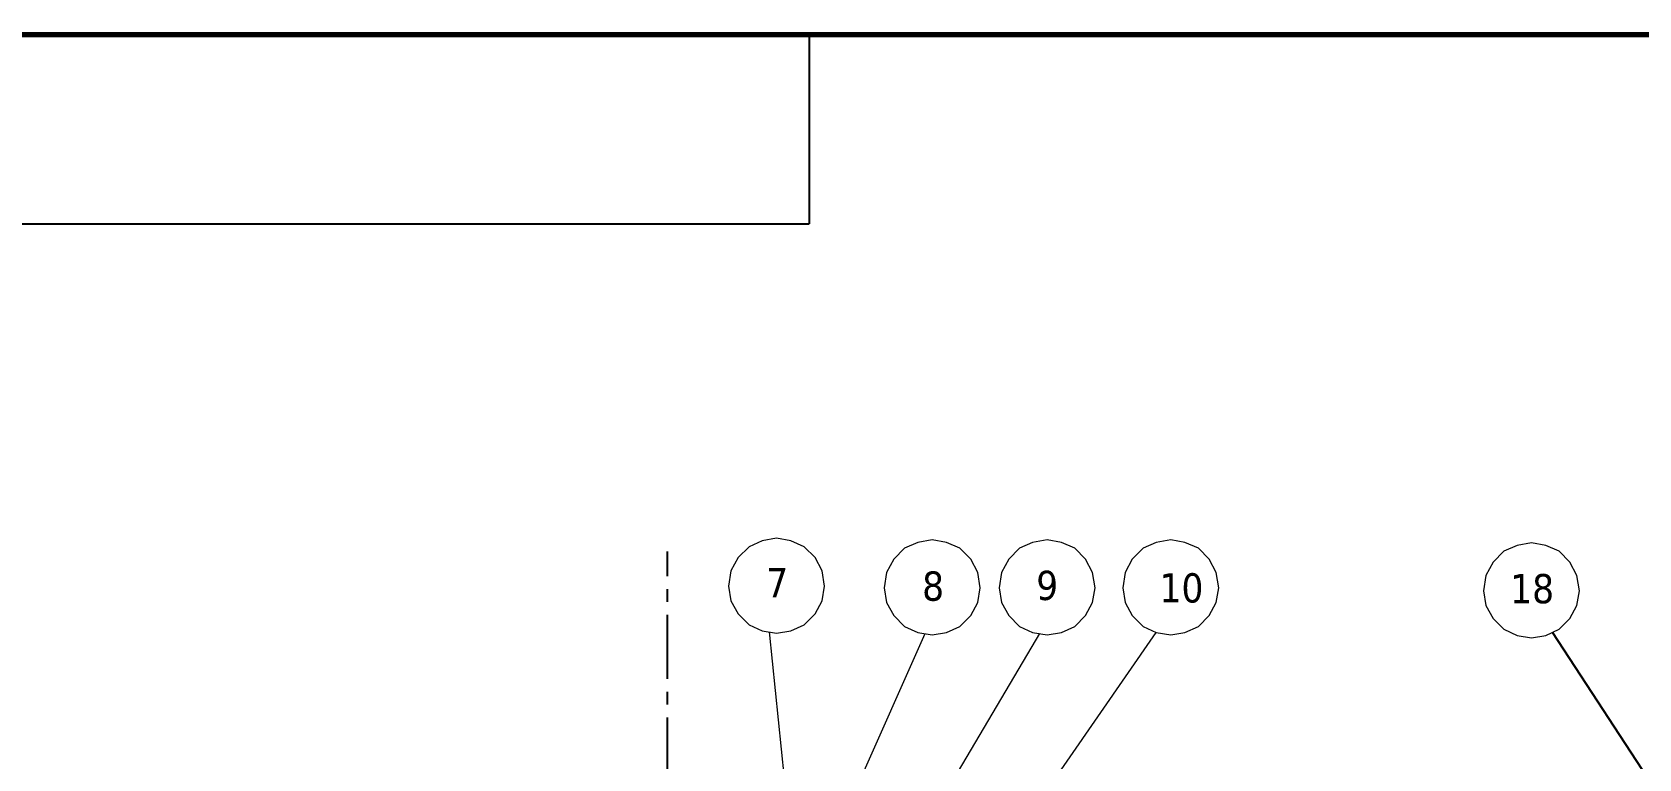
# Model space of a CAD drawing. Header units: millimetres. Extents: x 70841 to 133731, y -170061 to -164340.
# Drawn here: x 71972 to 74038, y -165457 to -164523 of the extents above; entities that cross this region are included whole.
import ezdxf

# ---------------------------------------------------------------- set-up
doc = ezdxf.new("R2010")
doc.units = ezdxf.units.MM
doc.header["$LTSCALE"] = 13
doc.linetypes.add('CENTERX2', pattern=[101.6, 63.5, -12.7, 12.7, -12.7])
doc.layers.add('1', color=4, linetype='Continuous')
doc.layers.add('2', color=3, linetype='Continuous')
doc.layers.add('标注、文本', color=3, linetype='Continuous', lineweight=25)
doc.layers.add('铁心', color=3, linetype='Continuous', lineweight=0)
doc.styles.add('Tahoma$001', font='tahoma.ttf', dxfattribs={"height": 2.159784})

msp = doc.modelspace()

# ---------------------------------------------------------------- linework, layer by layer
at = {"layer": '1', "color": 1, "linetype": 'CENTERX2', "lineweight": -3, "ltscale": 0.1}
msp.add_line((72789.395, -167203.793), (72789.395, -165190.816), dxfattribs=at)
at = {"layer": '1', "const_width": 6.541}
msp.add_lwpolyline([(71327.154, -169684.498), (78503.154, -169684.498), (78503.154, -164526.748), (71327.154, -164526.748), (71327.154, -169684.498)], dxfattribs=at)
at = {"layer": '2'}
for p in [(72971.654, -164526.748), (71327.154, -164769.685)]:
    msp.add_line(p, (72971.654, -164769.685), dxfattribs=at)
at = {"layer": '标注、文本'}
msp.add_line((73927.285, -165294.844), (74356.519, -165950.567), dxfattribs=at)
at = {"layer": '铁心'}
for points in [[(72991.384, -165235.612), (72988.071, -165215.734), (72979.036, -165198.566), (72965.181, -165184.712), (72948.013, -165177.182), (72929.641, -165173.869), (72910.967, -165177.182), (72894.101, -165184.712), (72880.246, -165198.566), (72870.909, -165215.734), (72867.897, -165235.612), (72870.909, -165254.286), (72880.246, -165271.152), (72894.101, -165285.007), (72910.967, -165292.838), (72929.641, -165295.85), (72948.013, -165292.838), (72965.181, -165285.007), (72979.036, -165271.152), (72988.071, -165254.286)], [(73191.515, -165237.715), (73188.202, -165217.836), (73179.166, -165200.669), (73165.312, -165186.814), (73148.144, -165179.284), (73129.772, -165175.971), (73111.098, -165179.284), (73094.232, -165186.814), (73080.377, -165200.669), (73071.04, -165217.836), (73068.028, -165237.715), (73071.04, -165256.388), (73080.377, -165273.255), (73094.232, -165287.11), (73111.098, -165294.94), (73129.772, -165297.952), (73148.144, -165294.94), (73165.312, -165287.11), (73179.166, -165273.255), (73188.202, -165256.388)], [(73339.187, -165237.715), (73335.874, -165217.836), (73326.839, -165200.669), (73312.984, -165186.814), (73295.816, -165179.284), (73277.444, -165175.971), (73258.77, -165179.284), (73241.904, -165186.814), (73228.049, -165200.669), (73218.712, -165217.836), (73215.7, -165237.715), (73218.712, -165256.388), (73228.049, -165273.255), (73241.904, -165287.11), (73258.77, -165294.94), (73277.444, -165297.952), (73295.816, -165294.94), (73312.984, -165287.11), (73326.839, -165273.255), (73335.874, -165256.388)], [(73498.075, -165237.715), (73494.762, -165217.836), (73485.726, -165200.669), (73471.872, -165186.814), (73454.704, -165179.284), (73436.332, -165175.971), (73417.658, -165179.284), (73400.791, -165186.814), (73386.937, -165200.669), (73377.6, -165217.836), (73374.588, -165237.715), (73377.6, -165256.388), (73386.937, -165273.255), (73400.791, -165287.11), (73417.658, -165294.94), (73436.332, -165297.952), (73454.704, -165294.94), (73471.872, -165287.11), (73485.726, -165273.255), (73494.762, -165256.388)], [(73962.072, -165241.534), (73958.759, -165221.655), (73949.724, -165204.488), (73935.869, -165190.633), (73918.701, -165183.103), (73900.329, -165179.79), (73881.655, -165183.103), (73864.789, -165190.633), (73850.934, -165204.488), (73841.597, -165221.655), (73838.585, -165241.534), (73841.597, -165260.207), (73850.934, -165277.074), (73864.789, -165290.928), (73881.655, -165298.759), (73900.329, -165301.771), (73918.701, -165298.759), (73935.869, -165290.928), (73949.724, -165277.074), (73958.759, -165260.207)]]:
    msp.add_lwpolyline(points, close=True, dxfattribs=at)
for points in [[(72986.102, -165934.956), (72920.304, -165294.344), (72920.304, -165294.344)], [(72946.718, -165687.751), (73120.435, -165296.446), (73120.435, -165296.446)], [(73036.673, -165687.751), (73268.107, -165296.446), (73268.107, -165296.446)], [(73152.997, -165677.313), (73417.658, -165294.94), (73417.658, -165294.94)]]:
    msp.add_lwpolyline(points, dxfattribs=at)

# ---------------------------------------------------------------- texts
at = {"layer": '铁心', "style": 'Tahoma$001'}
for s, height, p in [('7', 37.589, (72916.328, -165249.734)), ('9', 37.589, (73263.415, -165253.22)), ('8', 37.589, (73116.712, -165254.149)), ('10', 37.5893, (73421.944, -165256.442)), ('18', 37.5893, (73872.866, -165257.434))]:
    msp.add_text(s, height=height, dxfattribs=at).set_placement(p)

doc.saveas('drawing.dxf')
